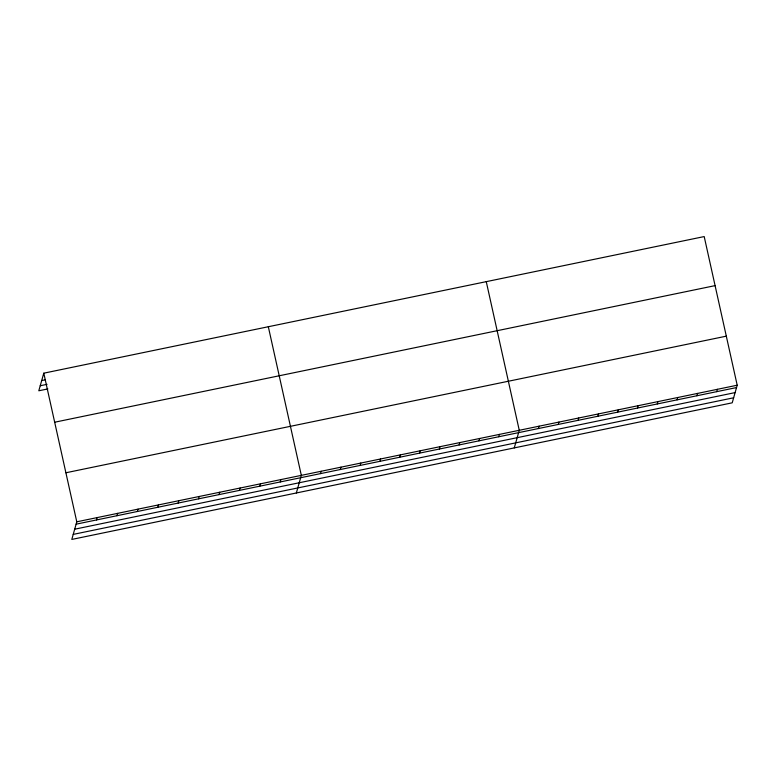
<?xml version="1.0" encoding="UTF-8"?>
<svg xmlns="http://www.w3.org/2000/svg" width="776" height="776" viewBox="0 0 776 776"><rect width="100%" height="100%" fill="white"/><g stroke="black" fill="none" stroke-linecap="round" stroke-linejoin="round"><path stroke-width="1.16" d="M43.786 373.178L76.785 521.812L71.799 539.427L732.214 402.822L737.2 385.216L704.201 236.573L43.786 373.178L38.8 390.784L47.87 388.912M96.534 519.939L97.194 517.592M116.943 515.72L117.612 513.372M137.362 511.5L138.021 509.153M157.77 507.281L158.44 504.924M178.179 503.052L178.849 500.704M198.598 498.832L199.257 496.485M219.007 494.613L219.676 492.256M239.425 490.383L240.085 488.036M259.834 486.164L260.503 483.817M280.252 481.945L280.912 479.597M296.345 492.983L301.33 475.368L268.321 326.725M320.469 473.622L321.138 471.274M340.286 469.529L340.955 467.171M360.103 465.425L360.762 463.078M379.91 461.332L380.579 458.975M399.727 457.229L400.387 454.881M419.535 453.135L420.204 450.778M439.352 449.032L440.011 446.685M459.159 444.939L459.829 442.582M478.976 440.836L479.636 438.488M498.784 436.743L499.453 434.385M514.275 447.907L519.26 430.292L486.261 281.649M538.408 428.546L539.077 426.189M558.225 424.443L558.885 422.095M578.033 420.35L578.702 418.002M597.85 416.246L598.509 413.899M617.657 412.153L618.327 409.806M637.474 408.05L638.134 405.702M657.282 403.957L657.951 401.609M677.099 399.853L677.758 397.506M696.906 395.76L697.575 393.413M716.723 391.657L717.383 389.31M41.691 380.56L45.095 379.862M40.226 385.75L47.026 384.343M54.679 422.222L715.094 285.626M65.892 472.768L726.307 336.163M76.785 521.812L737.2 385.216M76.116 524.169L736.531 387.563M74.69 529.203L735.115 392.598M73.225 534.392L733.64 397.787"/></g></svg>
